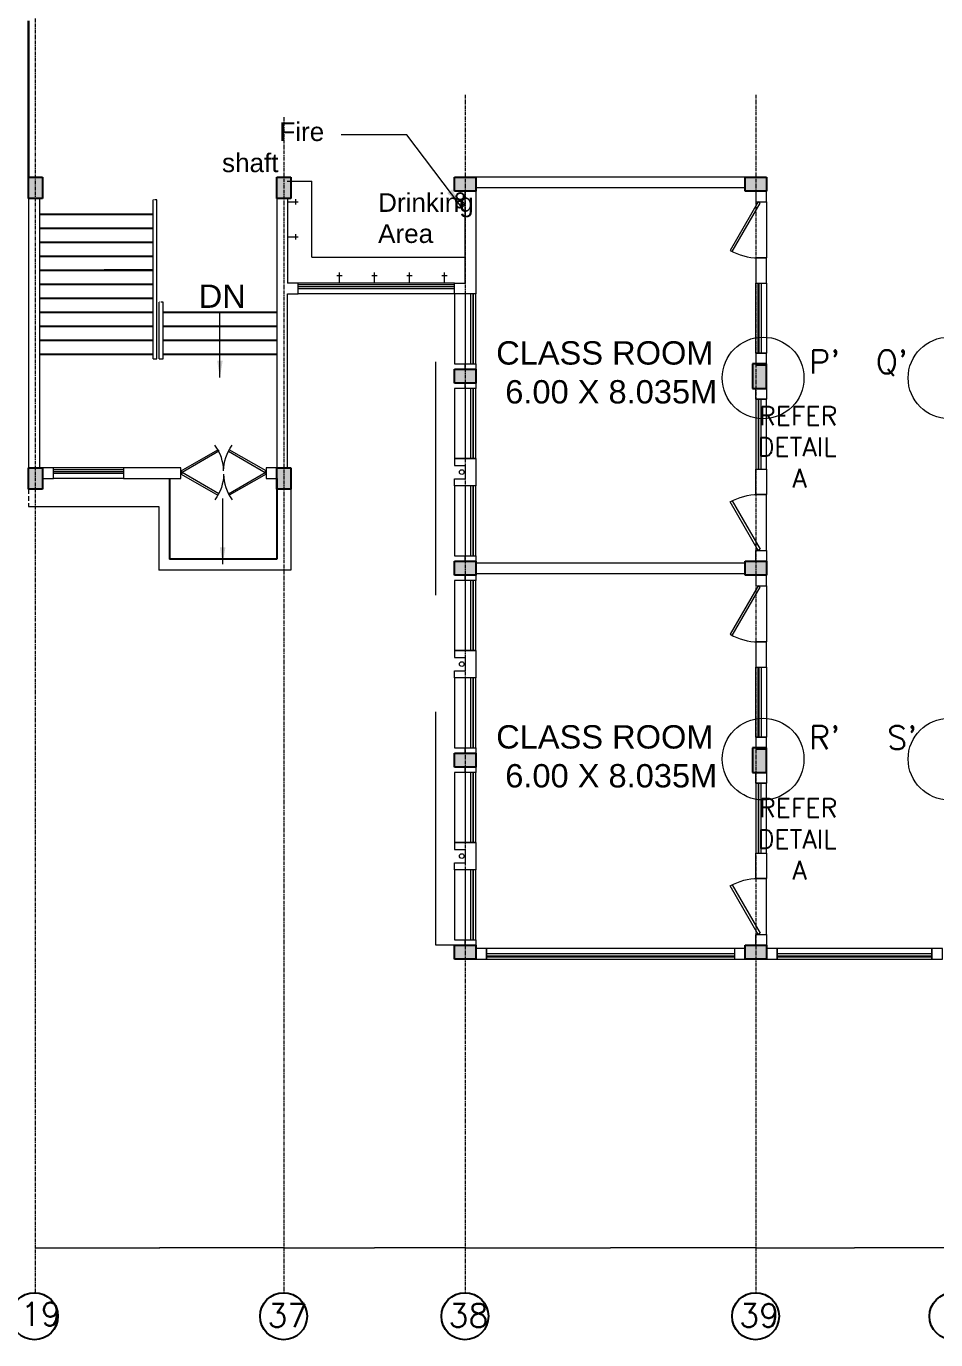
# Model space of a CAD drawing. Header units: inches. Extents: x 719368 to 6315912, y -2624014 to 446967.
# Drawn here: x 6185120 to 6204610, y -2497100 to -2468947 of the extents above; entities that cross this region are included whole.
import ezdxf
from ezdxf.lldxf.tags import DXFTag

# ---------------------------------------------------------------- set-up
doc = ezdxf.new("R2010")
doc.units = ezdxf.units.IN
doc.header["$LTSCALE"] = 20
doc.header["$MEASUREMENT"] = 0
doc.header["$PDMODE"] = 3
for name, pattern in [('CENTER', [2, 1.25, -0.25, 0.25, -0.25]), ('CENTER2', [1.125, 0.75, -0.125, 0.125, -0.125]), ('DASHED2', [0.375, 0.25, -0.125]), ('HIDDEN', [0.375, 0.25, -0.125])]:
    doc.linetypes.add(name, pattern=pattern)
doc.layers.get('0').update_dxf_attribs({"color": 51, "lineweight": 30})
doc.layers.get('Defpoints').update_dxf_attribs({"lineweight": 25})
for name, color, linetype in [('BL', 1, 'Continuous'), ('expension joint', 248, 'Continuous'), ('grid text', 140, 'Continuous'), ('STAIRS', 1, 'Continuous')]:
    doc.layers.add(name, color=color, linetype=linetype)
for name, color, linetype, lineweight in [('CLL LEV.', 252, 'Continuous', 18), ('COLUMN', 2, 'Continuous', 25), ('DIM', 7, 'Continuous', 13), ('DOOR', 43, 'Continuous', 13), ('FIXTURE', 15, 'DASHDOT', 9), ('glass', 5, 'Continuous', 18), ('GRID', 202, 'CENTER', 5), ('PROJ.', 30, 'DASHED2', 13), ('Railing', 34, 'Continuous', 20), ('Text', 7, 'Continuous', 15), ('Ventilator', 6, 'DASHED', 20), ('WALL', 1, 'Continuous', 18), ('window', 71, 'Continuous', 18), ('Window-Wall', 7, 'Continuous', 20)]:
    doc.layers.add(name, color=color, linetype=linetype, lineweight=lineweight)
doc.styles.add('L120', font='simplex.shx', dxfattribs={"height": 1})
doc.styles.add('Tabrej', font='romans.shx')
tags = doc.linetypes.add('DASHDOT', pattern=[1, 0.5, -0.25, 0, -0.25]).pattern_tags.tags
tags[10:11] = [DXFTag(74, 4), DXFTag(75, 0), DXFTag(340, '0'), DXFTag(46, 1.0), DXFTag(50, 0.0), DXFTag(44, 0.0), DXFTag(45, 0.0)]
tags[8:9] = [DXFTag(74, 4), DXFTag(75, 0), DXFTag(340, '0'), DXFTag(46, 1.0), DXFTag(50, 0.0), DXFTag(44, 0.0), DXFTag(45, 0.0)]
tags[6:7] = [DXFTag(74, 4), DXFTag(75, 0), DXFTag(340, '0'), DXFTag(46, 1.0), DXFTag(50, 0.0), DXFTag(44, 0.0), DXFTag(45, 0.0)]
tags[4:5] = [DXFTag(74, 4), DXFTag(75, 0), DXFTag(340, '0'), DXFTag(46, 1.0), DXFTag(50, 0.0), DXFTag(44, 0.0), DXFTag(45, 0.0)]
tags = doc.linetypes.add('DASHED', pattern=[0.75, 0.5, -0.25]).pattern_tags.tags
tags[6:7] = [DXFTag(74, 4), DXFTag(75, 0), DXFTag(340, '0'), DXFTag(46, 1.0), DXFTag(50, 0.0), DXFTag(44, 0.0), DXFTag(45, 0.0)]
tags[4:5] = [DXFTag(74, 4), DXFTag(75, 0), DXFTag(340, '0'), DXFTag(46, 1.0), DXFTag(50, 0.0), DXFTag(44, 0.0), DXFTag(45, 0.0)]
doc.dimstyles.new('Current Dim style', dxfattribs={"dimscale": 0.3, "dimtxt": 1.8, "dimasz": 1.2, "dimexe": 0.18, "dimexo": 1, "dimgap": 0.09, "dimtad": 0, "dimzin": 0, "dimdsep": 46, "dimtxsty": 'Tabrej', "dimcen": 0.09, "dimclrd": 256, "dimclre": 256, "dimclrt": 7, "dimadec": 0, "dimazin": 0, "dimtfac": 1, "dimtofl": 0, "dimtmove": 2, "dimatfit": 3, "dimfxl": 1, "dimtolj": 1, "dimtzin": 0, "dimlwd": -1, "dimlwe": -1, "dimarcsym": 1})
doc.dimstyles.new('DIM', dxfattribs={"dimtxt": 0.8, "dimasz": 0.4, "dimexe": 0.18, "dimexo": 0.0625, "dimgap": 0.1, "dimtad": 0, "dimdec": 3, "dimzin": 0, "dimdsep": 46, "dimtxsty": 'Tabrej', "dimcen": 0, "dimclrd": 251, "dimclre": 256, "dimclrt": 7, "dimadec": 0, "dimazin": 0, "dimtfac": 1, "dimtdec": 3, "dimtofl": 0, "dimtmove": 0, "dimatfit": 3, "dimfxl": 1, "dimtolj": 1, "dimtzin": 0, "dimlwd": -1, "dimlwe": -1, "dimarcsym": 0})

# ---------------------------------------------------------------- blocks, each defined once
blk = doc.blocks.new('1.5 M Window')
at = {"layer": 'CLL LEV.'}
for p, q in [((-0.23, 0), (-0.46, 0)), ((-0.46, 0), (-0.46, -1.5)), ((-0.46, -1.5), (-0.23, -1.5))]:
    blk.add_line(p, q, dxfattribs=at)
at = {"layer": 'window'}
for p, q in [((-0.065, 0), (-0.065, -1.5)), ((-0.05, -1.5), (-0.05, 0))]:
    blk.add_line(p, q, dxfattribs=at)
at = {"layer": 'Window-Wall'}
for p, q in [((0, 0), (-0.23, 0)), ((-0.23, 0), (-0.23, -1.5)), ((-0.115, 0), (-0.115, -1.5)), ((0, -1.5), (0, 0)), ((-0.23, -1.5), (0, -1.5))]:
    blk.add_line(p, q, dxfattribs=at)
blk = doc.blocks.new('CU')
at = {"layer": 'WALL', "linetype": 'CENTER2'}
h = blk.add_hatch(color=256, dxfattribs=at)
h.dxf.hatch_style = 1
h.paths.add_polyline_path([(0, 0.035), (0, -0.265), (0.46, -0.265), (0.46, 0.035)])
at = {"layer": 'COLUMN', "linetype": 'CENTER2'}
blk.add_lwpolyline([(0, 0.035), (0, -0.265), (0.46, -0.265), (0.46, 0.035), (0, 0.035)], dxfattribs=at)
blk = doc.blocks.new('VENTILATOR')
at = {"layer": 'Ventilator', "ltscale": 0.02}
for p, q in [((-0.18, -1.5), (-0.18, 0)), ((-0.165, 0), (-0.165, -1.5))]:
    blk.add_line(p, q, dxfattribs=at)
at = {"layer": 'Window-Wall'}
for p, q in [((-0.23, 0), (0, 0)), ((-0.23, -1.5), (-0.23, 0)), ((-0.115, 0), (-0.115, -1.5)), ((0, 0), (0, -1.5)), ((-0.23, -1.5), (0, -1.5))]:
    blk.add_line(p, q, dxfattribs=at)
blk = doc.blocks.new('C3')
at = {"layer": 'COLUMN'}
h = blk.add_hatch(color=7, dxfattribs=at)
h.dxf.hatch_style = 1
h.paths.add_polyline_path([(0.3, 0), (0, 0), (0, -0.53), (0.3, -0.53)])
for p, q in [((0, 0), (0, -0.53)), ((0.3, 0), (0, 0)), ((0.3, -0.53), (0.3, 0)), ((0, -0.53), (0.3, -0.53))]:
    blk.add_line(p, q, dxfattribs=at)
blk = doc.blocks.new('New Shaft')
at = {"layer": 'FIXTURE'}
blk.add_circle((0.327, -0.302), 0.05, dxfattribs=at)
at = {"layer": 'WALL'}
for p, q in [((0.035, 0), (0.62, 0)), ((0.035, 0), (0.035, -0.46)), ((0.185, -0.46), (0.185, -0.23)), ((0.185, -0.23), (0.47, -0.23)), ((0.47, -0.46), (0.47, -0.23)), ((0.62, 0), (0.62, -0.46)), ((0.035, -0.46), (0.185, -0.46)), ((0.62, -0.46), (0.47, -0.46))]:
    blk.add_line(p, q, dxfattribs=at)
blk = doc.blocks.new('*U81')
for p, q in [((0, 0), (0, 6)), ((40, 0), (40, 6))]:
    blk.add_line(p, q)
blk.add_lwpolyline([(0, 0), (34.64, -20), (35.52, -18.48), (0.88, 1.52)], close=True)
blk.add_arc((0, 0), 40, 330, 360)
blk = doc.blocks.new('New Doors')
at = {"layer": 'DOOR'}
blk.add_line((0, 0.18), (1.199, 0.18), dxfattribs=at)
at = {"layer": 'DOOR', "xscale": 0.0299845412869386, "yscale": 0.0299845412869386, "zscale": 0.0299845412869386}
blk.add_blockref('*U81', (0, 0), dxfattribs=at)
blk = doc.blocks.new('A$C65A3360F')
at = {"layer": 'FIXTURE', "linetype": 'CENTER2'}
for p, q in [((0, 0), (-0.23, 0)), ((0, 0), (-0.23, 0)), ((-0.166, 0.057), (-0.166, 0)), ((-0.166, 0.057), (-0.166, 0)), ((-0.166, 0), (-0.166, -0.057)), ((-0.166, 0), (-0.166, -0.057))]:
    blk.add_line(p, q, dxfattribs=at)
blk = doc.blocks.new('Door - Left Hung 36 in.')
blk.add_lwpolyline([(0.8, -1.3), (0, 0), (31.2, 18), (31.9, 16.7)], close=True)
blk.add_arc((0, 0), 36, 0, 37.3101)
blk = doc.blocks.new('*D704')
at = {"layer": 'Defpoints', "color": 0, "transparency": 16777216}
for p in [(6185320, -2495131), (6190640, -2495131), (6190640, -2495131)]:
    blk.add_point(p, dxfattribs=at)
at = {"layer": 'DIM', "transparency": 16777216}
for p, q in [((6185320, -2495131), (6185320, -2495131)), ((6190640, -2495131), (6190640, -2495131))]:
    blk.add_line(p, q, dxfattribs=at)
at = {"layer": 'DIM', "color": 251, "transparency": 16777216}
for p, q in [((6185321, -2495131), (6187978, -2495131)), ((6190640, -2495131), (6187982, -2495131))]:
    blk.add_line(p, q, dxfattribs=at)
for points in [[(6185321, -2495131), (6185321, -2495131), (6185320, -2495131)], [(6190640, -2495131), (6190640, -2495131), (6190640, -2495131)]]:
    blk.add_solid(points, dxfattribs=at)
at = {"layer": 'DIM', "color": 7, "transparency": 16777216, "insert": (6187980, -2495131), "char_height": 0.5, "attachment_point": 5, "style": 'Tabrej'}
blk.add_mtext('\\A1;5320.023', dxfattribs=at)
blk = doc.blocks.new('*D705')
at = {"layer": 'Defpoints', "color": 0, "transparency": 16777216}
for p in [(6190640, -2495131), (6194525, -2495131), (6194525, -2495131)]:
    blk.add_point(p, dxfattribs=at)
at = {"layer": 'DIM', "transparency": 16777216}
for p, q in [((6190640, -2495131), (6190640, -2495131)), ((6194525, -2495131), (6194525, -2495131))]:
    blk.add_line(p, q, dxfattribs=at)
at = {"layer": 'DIM', "color": 251, "transparency": 16777216}
for p, q in [((6190641, -2495131), (6192581, -2495131)), ((6194525, -2495131), (6192585, -2495131))]:
    blk.add_line(p, q, dxfattribs=at)
for points in [[(6190641, -2495131), (6190641, -2495131), (6190640, -2495131)], [(6194525, -2495131), (6194525, -2495131), (6194525, -2495131)]]:
    blk.add_solid(points, dxfattribs=at)
at = {"layer": 'DIM', "color": 7, "transparency": 16777216, "insert": (6192583, -2495131), "char_height": 0.5, "attachment_point": 5, "style": 'Tabrej'}
blk.add_mtext('\\A1;3884.979', dxfattribs=at)
blk = doc.blocks.new('*D706')
at = {"layer": 'Defpoints', "color": 0, "transparency": 16777216}
for p in [(6194525, -2495131), (6200755, -2495131), (6200755, -2495131)]:
    blk.add_point(p, dxfattribs=at)
at = {"layer": 'DIM', "transparency": 16777216}
for p, q in [((6194525, -2495131), (6194525, -2495131)), ((6200755, -2495131), (6200755, -2495131))]:
    blk.add_line(p, q, dxfattribs=at)
at = {"layer": 'DIM', "color": 251, "transparency": 16777216}
for p, q in [((6194526, -2495131), (6197638, -2495131)), ((6200755, -2495131), (6197642, -2495131))]:
    blk.add_line(p, q, dxfattribs=at)
for points in [[(6194526, -2495131), (6194526, -2495131), (6194525, -2495131)], [(6200755, -2495131), (6200755, -2495131), (6200755, -2495131)]]:
    blk.add_solid(points, dxfattribs=at)
at = {"layer": 'DIM', "color": 7, "transparency": 16777216, "insert": (6197640, -2495131), "char_height": 0.5, "attachment_point": 5, "style": 'Tabrej'}
blk.add_mtext('\\A1;6230.000', dxfattribs=at)
blk = doc.blocks.new('*D707')
at = {"layer": 'Defpoints', "color": 0, "transparency": 16777216}
for p in [(6200755, -2495131), (6204985, -2495131), (6204985, -2495131)]:
    blk.add_point(p, dxfattribs=at)
at = {"layer": 'DIM', "transparency": 16777216}
for p, q in [((6200755, -2495131), (6200755, -2495131)), ((6204985, -2495131), (6204985, -2495131))]:
    blk.add_line(p, q, dxfattribs=at)
at = {"layer": 'DIM', "color": 251, "transparency": 16777216}
for p, q in [((6200756, -2495131), (6202868, -2495131)), ((6204985, -2495131), (6202872, -2495131))]:
    blk.add_line(p, q, dxfattribs=at)
for points in [[(6200756, -2495131), (6200756, -2495131), (6200755, -2495131)], [(6204985, -2495131), (6204985, -2495131), (6204985, -2495131)]]:
    blk.add_solid(points, dxfattribs=at)
at = {"layer": 'DIM', "color": 7, "transparency": 16777216, "insert": (6202870, -2495131), "char_height": 0.5, "attachment_point": 5, "style": 'Tabrej'}
blk.add_mtext('\\A1;4229.998', dxfattribs=at)
blk = doc.blocks.new('GROUND FLOOR')
at = {"layer": 'BL'}
for centre in [(35.2009, 20.2593), (35.2061, 20.4333)]:
    blk.add_circle(centre, 0.075, dxfattribs=at)
at = {"layer": 'expension joint'}
for p, q in [((25.9586, 24.1935), (25.9586, 20.8435)), ((25.9586, 20.8435), (25.9586, 24.1935))]:
    blk.add_line(p, q, dxfattribs=at)
at = {"layer": 'FIXTURE'}
for p, q in [((31.4986, 20.761), (32.0286, 20.761)), ((32.0286, 19.126), (32.0286, 20.7606)), ((32.0286, 19.126), (35.3136, 19.126))]:
    blk.add_line(p, q, dxfattribs=at)
at = {"layer": 'glass', "lineweight": 5}
for p, q in [((35.0836, 18.5335), (31.7386, 18.5335)), ((31.7386, 18.4985), (35.0836, 18.4985)), ((27.9886, 14.5735), (26.4886, 14.5735)), ((26.4886, 14.5385), (27.9886, 14.5385))]:
    blk.add_line(p, q, dxfattribs=at)
at = {"layer": 'PROJ.', "ltscale": 0.05}
blk.add_line((35.3136, 18.3435), (34.6836, 18.3435), dxfattribs=at)
at = {"layer": 'PROJ.'}
for p, q in [((34.6836, 4.3835), (34.6836, 18.3435)), ((31.5786, 14.1535), (31.5786, 12.4235)), ((25.9586, 13.7835), (28.7466, 13.7835)), ((28.7466, 13.7835), (28.7466, 12.4235)), ((31.5786, 12.4235), (28.7466, 12.4235)), ((35.3136, 4.3835), (34.6836, 4.3835))]:
    blk.add_line(p, q, dxfattribs=at)
at = {"layer": 'PROJ.', "ltscale": 0.02}
blk.add_line((25.9586, 14.1535), (25.9586, 13.7835), dxfattribs=at)
at = {"layer": 'Railing', "linetype": 'DASHED'}
for p, q in [((28.6286, 18.5285), (28.6286, 20.3615)), ((28.7086, 18.5285), (28.7086, 20.3615)), ((28.6286, 16.9535), (28.6286, 18.5285)), ((28.7086, 16.9535), (28.7086, 18.5285)), ((28.7586, 16.9535), (28.7586, 18.168)), ((28.8386, 16.9535), (28.8386, 18.168)), ((28.6286, 16.9535), (28.7086, 16.9535)), ((28.7586, 16.9535), (28.8386, 16.9535))]:
    blk.add_line(p, q, dxfattribs=at)
at = {"layer": 'Railing', "linetype": 'HIDDEN', "ltscale": 0.01}
for p, q in [((28.7086, 20.3615), (28.6286, 20.3615)), ((28.8386, 18.168), (28.7586, 18.168))]:
    blk.add_line(p, q, dxfattribs=at)
at = {"layer": 'STAIRS'}
for p, q in [((26.1886, 20.0535), (28.6286, 20.0535)), ((26.1886, 19.7535), (28.6286, 19.7535)), ((26.1886, 19.4535), (28.6286, 19.4535)), ((26.1886, 19.1535), (28.6286, 19.1535)), ((26.1886, 18.8535), (28.6286, 18.8535)), ((28.6286, 18.8535), (27.5785, 18.8535)), ((26.1886, 18.5535), (28.6286, 18.5535)), ((26.1886, 18.2535), (28.6286, 18.2535)), ((26.1886, 17.9535), (28.6286, 17.9535)), ((28.8386, 17.9535), (31.2786, 17.9535)), ((26.1886, 17.6535), (28.6286, 17.6535)), ((28.8386, 17.6535), (31.2786, 17.6535)), ((26.1886, 17.3535), (28.6286, 17.3535)), ((28.8386, 17.3535), (31.2786, 17.3535)), ((26.1886, 17.0535), (28.6286, 17.0535)), ((28.8386, 17.0535), (31.2786, 17.0535)), ((28.9766, 14.3835), (28.9766, 12.6535)), ((31.2786, 14.3835), (31.2786, 12.6535)), ((31.2786, 12.6535), (28.9766, 12.6535))]:
    blk.add_line(p, q, dxfattribs=at)
at = {"layer": 'WALL'}
for p, q in [((41.3136, 20.8435), (35.5436, 20.8435)), ((41.3136, 20.6135), (35.5436, 20.6135)), ((25.9586, 20.3835), (25.9586, 14.6135)), ((26.1886, 20.3835), (26.1886, 14.6135)), ((31.2786, 20.3835), (31.2786, 14.6135)), ((31.5086, 20.3835), (31.5086, 18.5735)), ((35.3136, 20.5435), (35.5436, 20.5435)), ((35.5436, 20.5435), (35.5436, 18.3435)), ((31.7386, 18.5735), (31.5086, 18.5735)), ((31.5086, 14.6135), (31.5086, 18.3435)), ((31.5086, 18.3435), (31.7386, 18.3435)), ((31.7386, 18.3435), (31.7386, 18.5735)), ((35.0836, 18.3435), (35.0836, 18.5735)), ((35.0836, 18.5735), (35.3136, 18.5735)), ((35.5436, 18.3435), (35.0836, 18.3435)), ((41.7736, 16.8085), (41.5436, 16.8085)), ((35.5436, 12.5785), (41.3136, 12.5785)), ((35.5436, 12.3485), (41.3136, 12.3485)), ((41.7736, 8.5785), (41.5436, 8.5785))]:
    blk.add_line(p, q, dxfattribs=at)
for points in [[(35.3136, 18.5735), (35.3136, 20.5435)], [(41.7736, 20.5435), (41.5436, 20.5435), (41.5436, 20.3135), (41.7736, 20.3135), (41.7736, 20.5435)], [(41.7736, 17.0735), (41.5436, 17.0735), (41.5436, 16.8435), (41.7736, 16.8435), (41.7736, 17.0735)], [(35.3136, 16.8435), (35.5436, 16.8435), (35.5436, 16.7285), (35.3136, 16.7285), (35.3136, 16.8435)], [(35.3136, 16.4285), (35.5436, 16.4285), (35.5436, 16.3135), (35.3136, 16.3135), (35.3136, 16.4285)], [(41.7736, 16.0835), (41.5436, 16.0835), (41.5436, 16.3135), (41.7736, 16.3135), (41.7736, 16.0835)], [(26.4886, 14.6135), (26.2586, 14.6135), (26.2586, 14.3835), (26.4886, 14.3835), (26.4886, 14.6135)], [(31.2786, 14.6135), (31.0486, 14.6135), (31.0486, 14.3835), (31.2786, 14.3835), (31.2786, 14.6135)], [(35.3136, 12.7285), (35.5436, 12.7285), (35.5436, 12.6135), (35.3136, 12.6135), (35.3136, 12.7285)], [(35.3136, 12.7285), (35.5436, 12.7285), (35.5436, 12.6135), (35.3136, 12.6135), (35.3136, 12.7285)], [(41.7736, 12.6135), (41.5436, 12.6135), (41.5436, 12.8435), (41.7736, 12.8435), (41.7736, 12.6135)], [(35.3136, 12.3135), (35.5436, 12.3135), (35.5436, 12.1985), (35.3136, 12.1985), (35.3136, 12.3135)], [(41.7736, 12.3135), (41.5436, 12.3135), (41.5436, 12.0835), (41.7736, 12.0835), (41.7736, 12.3135)], [(41.7736, 8.8435), (41.5436, 8.8435), (41.5436, 8.6135), (41.7736, 8.6135), (41.7736, 8.8435)], [(35.3136, 8.6135), (35.5436, 8.6135), (35.5436, 8.4985), (35.3136, 8.4985), (35.3136, 8.6135)], [(35.3136, 8.1985), (35.5436, 8.1985), (35.5436, 8.0835), (35.3136, 8.0835), (35.3136, 8.1985)], [(41.7736, 7.8535), (41.5436, 7.8535), (41.5436, 8.0835), (41.7736, 8.0835), (41.7736, 7.8535)], [(41.7736, 4.3835), (41.5436, 4.3835), (41.5436, 4.6135), (41.7736, 4.6135), (41.7736, 4.3835)], [(35.3136, 4.4985), (35.5436, 4.4985), (35.5436, 4.3835), (35.3136, 4.3835), (35.3136, 4.4985)], [(35.3136, 4.4985), (35.5436, 4.4985), (35.5436, 4.3835), (35.3136, 4.3835), (35.3136, 4.4985)], [(35.5436, 4.0835), (35.7736, 4.0835), (35.7736, 4.3135), (35.5436, 4.3135), (35.5436, 4.0835)], [(41.0836, 4.0835), (41.3136, 4.0835), (41.3136, 4.3135), (41.0836, 4.3135), (41.0836, 4.0835)], [(41.7736, 4.0835), (42.0036, 4.0835), (42.0036, 4.3135), (41.7736, 4.3135), (41.7736, 4.0835)], [(45.3136, 4.0835), (45.5436, 4.0835), (45.5436, 4.3135), (45.3136, 4.3135), (45.3136, 4.0835)]]:
    blk.add_lwpolyline(points, dxfattribs=at)
for points in [[(41.7738, 19.1141), (41.5436, 19.1141), (41.5436, 18.5735), (41.7738, 18.5735)], [(29.2242, 14.6135), (27.9886, 14.6135), (27.9886, 14.3835), (29.2242, 14.3835)], [(41.7738, 14.0428), (41.5436, 14.0428), (41.5436, 14.5835), (41.7738, 14.5835)], [(41.7738, 10.8841), (41.5436, 10.8841), (41.5436, 10.3435), (41.7738, 10.3435)], [(41.7738, 5.8128), (41.5436, 5.8128), (41.5436, 6.3535), (41.7738, 6.3535)]]:
    blk.add_lwpolyline(points, close=True, dxfattribs=at)
at = {"layer": 'window'}
for p, q in [((41.0836, 4.1485), (35.7736, 4.1485)), ((35.7736, 4.1335), (41.0836, 4.1335)), ((45.3136, 4.1485), (42.0036, 4.1485)), ((42.0036, 4.1335), (45.3136, 4.1335))]:
    blk.add_line(p, q, dxfattribs=at)
at = {"layer": 'Window-Wall', "lineweight": 15}
for p, q in [((35.0836, 18.5735), (31.7386, 18.5735)), ((31.7386, 18.4585), (35.0836, 18.4585)), ((35.0836, 18.3435), (31.7386, 18.3435)), ((27.9886, 14.6135), (26.4886, 14.6135)), ((26.4886, 14.4985), (27.9886, 14.4985)), ((27.9886, 14.3835), (26.4886, 14.3835)), ((27.9886, 14.6135), (27.9886, 14.3835))]:
    blk.add_line(p, q, dxfattribs=at)
at = {"layer": 'Window-Wall'}
for p, q in [((41.0836, 4.3135), (35.7736, 4.3135)), ((35.7736, 4.3135), (35.7736, 4.0835)), ((45.3136, 4.3135), (42.0036, 4.3135)), ((42.0036, 4.3135), (42.0036, 4.0835)), ((45.3136, 4.0835), (45.3136, 4.3135)), ((41.0836, 4.1985), (35.7736, 4.1985)), ((35.7736, 4.0835), (41.0836, 4.0835)), ((45.3136, 4.1985), (42.0036, 4.1985)), ((42.0036, 4.0835), (45.3136, 4.0835))]:
    blk.add_line(p, q, dxfattribs=at)
at = {"layer": 'COLUMN', "linetype": 'CENTER2', "xscale": -1}
for p, rotation in [((26.2236, 20.3835), 270), ((25.9936, 20.8435), 90), ((31.3136, 20.8435), 90), ((25.9936, 14.6135), 90), ((31.3136, 14.6135), 90)]:
    blk.add_blockref('CU', p, dxfattribs=dict(at, rotation=rotation))
for p in [(35.5436, 20.8085), (41.7736, 20.8085), (35.5436, 16.6935), (35.5436, 12.5785), (41.7736, 12.5785), (35.5436, 8.4635), (35.5436, 4.3485), (41.7736, 4.3485)]:
    blk.add_blockref('CU', p, dxfattribs=at)
at = {"layer": 'COLUMN', "color": 5}
for p in [(41.4736, 16.8435), (41.4736, 8.6135)]:
    blk.add_blockref('C3', p, dxfattribs=at)
at = {"layer": 'DOOR', "xscale": 0.02527777777140727, "yscale": 0.02527777777140727, "zscale": 0.02527777777140727}
blk.add_blockref('Door - Left Hung 36 in.', (29.227, 14.5463), dxfattribs=at)
at = {"layer": 'DOOR', "extrusion": (0, 0, -1), "xscale": 0.02527777777140727, "yscale": 0.02527777777140727, "zscale": -0.0252777777714073}
blk.add_blockref('Door - Left Hung 36 in.', (-31.047, 14.5463), dxfattribs=at)
at = {"layer": 'DOOR', "extrusion": (0, 0, -1), "xscale": 0.02527777777140727, "yscale": 0.02527777777140727, "zscale": -0.0252777777714073, "rotation": 180}
blk.add_blockref('Door - Left Hung 36 in.', (-29.227, 14.4806), dxfattribs=at)
at = {"layer": 'DOOR', "xscale": 0.02527777777140727, "yscale": 0.02527777777140727, "zscale": 0.02527777777140727, "rotation": 180}
blk.add_blockref('Door - Left Hung 36 in.', (31.047, 14.4806), dxfattribs=at)
at = {"layer": 'FIXTURE', "xscale": -1}
for p in [(31.5086, 20.3135), (31.5086, 19.5635)]:
    blk.add_blockref('A$C65A3360F', p, dxfattribs=at)
at = {"layer": 'FIXTURE', "xscale": -1, "rotation": 90}
for p in [(32.6211, 18.5735), (33.3711, 18.5735), (34.1211, 18.5735), (34.8711, 18.5735)]:
    blk.add_blockref('A$C65A3360F', p, dxfattribs=at)
at = {"layer": 'WALL', "rotation": 270}
for name, p in [('New Doors', (41.5939, 20.3135)), ('New Shaft', (35.5436, 14.8485)), ('New Doors', (41.5939, 12.0835)), ('New Shaft', (35.5436, 10.7335)), ('New Shaft', (35.5436, 6.6185))]:
    blk.add_blockref(name, p, dxfattribs=at)
at = {"layer": 'WALL'}
for name, p in [('1.5 M Window', (35.5436, 18.3435)), ('VENTILATOR', (41.7736, 18.5735)), ('1.5 M Window', (35.5436, 16.3135)), ('1.5 M Window', (35.5436, 14.2285)), ('1.5 M Window', (35.5436, 12.1985)), ('VENTILATOR', (41.7736, 10.3435)), ('1.5 M Window', (35.5436, 10.1135)), ('1.5 M Window', (35.5436, 8.0835)), ('1.5 M Window', (35.5436, 5.9985))]:
    blk.add_blockref(name, p, dxfattribs=at)
at = {"layer": 'WALL', "xscale": -1}
for name, p, rotation in [('VENTILATOR', (41.7736, 14.5835), 180), ('New Doors', (41.5939, 12.8435), 270), ('VENTILATOR', (41.7736, 6.3535), 180), ('New Doors', (41.5939, 4.6135), 270)]:
    blk.add_blockref(name, p, dxfattribs=dict(at, rotation=rotation))
at = {"layer": 'Text', "lineweight": 30, "char_height": 0.4, "attachment_point": 1, "style": 'L120'}
for s, width, insert in [('\\pi1.2275;{\\fArial|b0|i0|c0|p34;Fire shaft}', 2.454924, (30.1037, 22.0187)), ('\\pi2.2253;{\\fArial|b0|i0|c0|p34;Drinking\\PArea}', 4.450523, (31.223, 20.5005))]:
    blk.add_mtext_dynamic_manual_height_columns(s, width=width, gutter_width=5, heights=[0], dxfattribs=dict(at, insert=insert))
at = {"layer": 'Text', "lineweight": 30, "char_height": 0.5, "attachment_point": 1, "style": 'L120'}
for s, insert, width in [('{\\fArial|b0|i0|c0|p34;DN}', (29.6037, 18.5428), 1.001447), ('{\\fArial|b0|i0|c0|p34;CLASS ROOM\\P 6.00 X 8.035M}', (35.9793, 17.3269), 9.930816), ('{\\fArial|b0|i0|c0|p34;CLASS ROOM\\P 6.00 X 8.035M}', (35.9793, 9.0969), 9.930816)]:
    blk.add_mtext(s, dxfattribs=dict(at, insert=insert, width=width))
at = {"layer": 'DIM'}
blk.add_leader([(35.2239, 20.2247), (34.0675, 21.754), (32.655, 21.754)], dimstyle='DIM', override={"dimgap": 0.1, "dimtad": 0, "dimarcsym": 1}, dxfattribs=at)
for points in [[(30.0586, 16.5488), (30.0586, 17.9535)], [(30.1177, 12.5497), (30.1177, 13.9544)]]:
    blk.add_leader(points, dimstyle='Current Dim style', dxfattribs=at)

msp = doc.modelspace()

# ---------------------------------------------------------------- linework, layer by layer
at = {"layer": 'DIM'}
for centre in [(6200911.8119, -2476485.558), (6204894.8993, -2476485.558), (6200911.8119, -2484654.2896), (6204894.8993, -2484654.2896)]:
    msp.add_circle(centre, 875.4877, dxfattribs=at)
at = {"layer": 'GRID', "color": 190, "ltscale": 3}
msp.add_line((6185320.2345, -2496093.1022), (6185320.2345, -2447550.7712), dxfattribs=at)
at = {"layer": 'GRID', "ltscale": 3}
for p, q in [((6194525.2359, -2470413.5508), (6194525.2359, -2496093.1022)), ((6200755.2359, -2470413.5508), (6200755.2359, -2496093.1022)), ((6190640.2571, -2470896.3637), (6190640.2571, -2496093.1022))]:
    msp.add_line(p, q, dxfattribs=at)
at = {"layer": 'grid text', "color": 190}
msp.add_circle((6185294.4237, -2496596.0468), 503.6064, dxfattribs=at)
at = {"layer": 'grid text'}
for centre in [(6190634.6973, -2496596.6779), (6194519.6761, -2496596.6779), (6200749.6761, -2496596.6779), (6204979.6745, -2496596.6779)]:
    msp.add_circle(centre, 503.6064, dxfattribs=at)

# ---------------------------------------------------------------- block references
at = {"layer": 'Window-Wall', "xscale": 1000, "yscale": 1000, "zscale": 1000}
msp.add_blockref('GROUND FLOOR', (6159211.6218, -2493025.1526), dxfattribs=at)

# ---------------------------------------------------------------- texts
at = {"layer": 'grid text', "color": 190, "insert": (6185003.7589, -2496299.7654), "char_height": 500, "attachment_point": 1, "style": 'Tabrej'}
msp.add_mtext_dynamic_manual_height_columns('19', width=0.5, gutter_width=24, heights=[0], dxfattribs=at)
at = {"layer": 'grid text', "char_height": 500, "attachment_point": 1, "style": 'Tabrej'}
for s, insert in [('37', (6190286.2611, -2496328.1613)), ('38', (6194171.2399, -2496328.1613)), ('39', (6200401.2399, -2496328.1613))]:
    msp.add_mtext_dynamic_manual_height_columns(s, width=0.5, gutter_width=24, heights=[0], dxfattribs=dict(at, insert=insert))
at = {"layer": 'Text', "attachment_point": 1, "style": 'Tabrej'}
for s, width, insert, char_height in [("P'", 0.5, (6201899.2138, -2475889.2562), 500), ("Q'", 0.5, (6203329.9702, -2475889.2562), 500), ('\\pi-865.24;REFER \\P\\pi-893.81;DETAIL \\P\\pi-150.96;A', 2.846412, (6201686.2266, -2477097.9688), 400), ("R'", 0.5, (6201899.2138, -2483944.1738), 500), ("S'", 0.5, (6203570.0566, -2483944.1738), 500), ('\\pi-865.24;REFER \\P\\pi-893.81;DETAIL \\P\\pi-150.96;A', 2.846412, (6201686.2266, -2485501.4712), 400)]:
    msp.add_mtext_dynamic_manual_height_columns(s, width=width, gutter_width=24, heights=[0], dxfattribs=dict(at, insert=insert, char_height=char_height))

# ---------------------------------------------------------------- dimensions: what is measured, and where the dimension line sits
at = {"layer": 'DIM'}
for base, p1, p2, picture, middle in [((6190640.2571, -2495130.8836), (6185320.2345, -2495130.8836), (6190640.2571, -2495130.8836), '*D704', (6187980.2458, -2495130.8836)), ((6194525.2359, -2495130.8836), (6190640.2571, -2495130.8836), (6194525.2359, -2495130.8836), '*D705', (6192582.7465, -2495130.8836)), ((6200755.2359, -2495130.8836), (6194525.2359, -2495130.8836), (6200755.2359, -2495130.8836), '*D706', (6197640.2359, -2495130.8836)), ((6204985.2343, -2495130.8836), (6200755.2359, -2495130.8836), (6204985.2343, -2495130.8836), '*D707', (6202870.2351, -2495130.8836))]:
    dim = msp.add_linear_dim(base=base, p1=p1, p2=p2, dimstyle='DIM', override={"dimtxt": 0.5, "dimasz": 0.5, "dimtmove": 1, "dimarcsym": 1}, dxfattribs=at)
    dim.commit()
    dim.dimension.update_dxf_attribs({"geometry": picture, "text_midpoint": middle})

doc.saveas('drawing.dxf')
